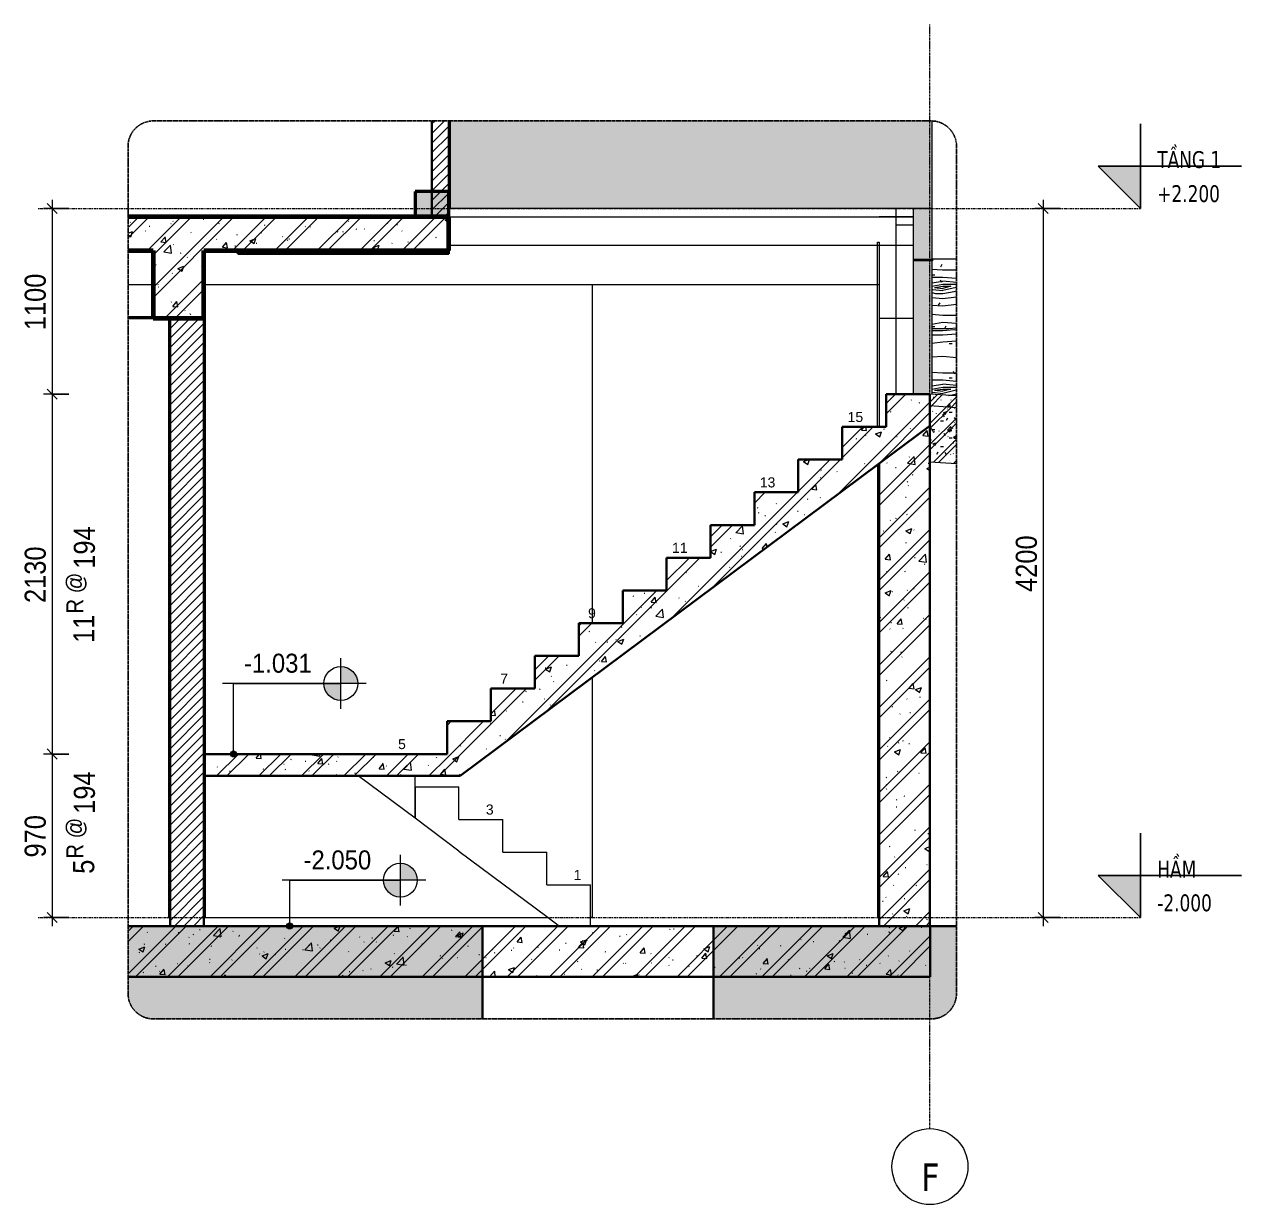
# Model space of a CAD drawing. Header units: millimetres. Extents: x 71580 to 117409, y -3700 to 46019.
# Drawn here: x 101639 to 108849, y -3700 to 3290 of the extents above; entities that cross this region are included whole.
import ezdxf

# ---------------------------------------------------------------- set-up
doc = ezdxf.new("R2010")
doc.units = ezdxf.units.MM
for name, pattern in [('Centre', [31.75, 6.35, -4.7625, 15.875, -4.7625]), ('Grid Line', [22.225, 12.7, -3.175, 3.175, -3.175]), ('Hidden', [7.14375, 4.7625, -2.38125])]:
    doc.linetypes.add(name, pattern=pattern)
for name, color, linetype, lineweight in [('0-3', 90, 'Continuous', 5), ('A-ANNO-DIMS', 211, 'Continuous', 9), ('A-ANNO-DIMS-50', 211, 'Continuous', 9), ('A-CLNG-1', 7, 'Continuous', 35), ('A-CLNG-PATT-1', 13, 'Continuous', 18), ('A-DETL-GENF', 92, 'Continuous', 18), ('A-DETL-GENF-2', 92, 'Hidden', 25), ('A-DETL-GENF-4', 254, 'Continuous', 18), ('A-DETL-MEDM', 33, 'Continuous', 35), ('A-DETL-WIDE', 214, 'Continuous', 70), ('A-FLOR-1', 250, 'Continuous', 18), ('A-FLOR-FNSH-1', 7, 'Continuous', 35), ('A-FLOR-FNSH-2', 250, 'Continuous', 18), ('A-FLOR-LEVL', 51, 'Continuous', 9), ('A-FLOR-LEVL-1', 51, 'Continuous', 25), ('A-FLOR-LEVL-2', 51, 'Centre', 9), ('A-FLOR-MCUT', 51, 'Continuous', 18), ('A-FLOR-PATT-1', 253, 'Continuous', 18), ('A-FLOR-PATT-2', 8, 'Continuous', 18), ('A-WALL', 113, 'Continuous', 18), ('A-WALL-2', 7, 'Continuous', 35), ('A-WALL-FNSH-1', 250, 'Continuous', 18), ('A-WALL-PATT-2', 111, 'Continuous', 18), ('A-WALL-PATT-3', 111, 'Continuous', 5), ('G-ANNO-DIMS', 111, 'Continuous', 9), ('S-BEAM-1', 43, 'Continuous', 5), ('S-BEAM-2', 250, 'Continuous', 18), ('S-BEAM-3', 90, 'Continuous', 50), ('S-COLS', 52, 'Continuous', 18), ('S-COLS-3', 250, 'Continuous', 18), ('S-FNDN-1', 43, 'Continuous', 5), ('S-FNDN-2', 7, 'Continuous', 35), ('S-GRID-1', 1, 'Grid Line', 9), ('S-GRID-IDEN', 1, 'Continuous', 9), ('S-STRS', 31, 'Continuous', 18), ('S-STRS-1', 253, 'Continuous', 18), ('S-STRS-2', 31, 'Continuous', 35), ('S-STRS-ANNO', 31, 'Continuous', 18), ('S-STRS-IDEN-1', 31, 'Continuous', 9)]:
    doc.layers.add(name, color=color, linetype=linetype, lineweight=lineweight)
doc.styles.add('Arial', font='arial.ttf', dxfattribs={"height": 59.53})
doc.styles.add('Arial_3', font='arial.ttf', dxfattribs={"width": 0.9, "height": 112.5})
doc.styles.add('Tahoma_B', font='tahomabd.ttf', dxfattribs={"height": 162.5})
doc.styles.add('Tahoma_B_1', font='tahomabd.ttf', dxfattribs={"width": 0.85, "height": 100})
doc.styles.add('UTM Avo', font='', dxfattribs={"width": 0.9, "height": 125})
doc.styles.add('UTM Avo_1', font='', dxfattribs={"width": 0.9, "height": 100})
doc.styles.add('UTM Avo_2', font='', dxfattribs={"width": 0.9, "height": 125})
doc.styles.get('UTM Avo').set_extended_font_data('UTM Avo')
doc.styles.get('UTM Avo_1').set_extended_font_data('UTM Avo')
doc.styles.get('UTM Avo_2').set_extended_font_data('UTM Avo')
doc.dimstyles.new('1_Dim_chi_tiet_2_5', dxfattribs={"dimscale": 304.8, "dimtxt": 124.912619, "dimasz": 0.19685, "dimexe": 0.164042, "dimexo": 0.0625, "dimgap": 0.016404, "dimtad": 1, "dimdec": 0, "dimrnd": 5, "dimzin": 0, "dimdsep": 46, "dimtxsty": 'UTM Avo', "dimblk1": 'OBLIQUE', "dimblk2": 'OBLIQUE', "dimsah": 1, "dimcen": 0.09, "dimdle": 0.164042, "dimazin": 0, "dimtfac": 1, "dimtdec": 4, "dimtix": 1, "dimtmove": 0, "dimatfit": 3, "dimfxl": 0.328084, "dimfxlon": 1, "dimtvp": 1, "dimtolj": 1, "dimtzin": 0, "dimarcsym": 2})
pattern_1 = [(50, (42110.72, 15725), (364.368, -31.8783), [38.1, -419.1]), (355, (42110.72, 15725), (-70.486, 382.113), [30.48, -335.28]), (100.451, (42141.1, 15722.34), (293.885, 350.2334), [32.38, -356.18]), (46.184, (42110.7, 15826.6), (542.158, -84.086), [57.15, -628.65]), (96.636, (42155.9, 15819.6), (474.805, 494.855), [48.57, -534.27]), (351.184, (42110.7, 15826.6), (474.81, 494.85), [45.72, -502.92]), (21, (42161.52, 15801.2), (303.2285, -204.5305), [38.1, -419.1]), (326, (42161.52, 15801.2), (123.604, 368.376), [30.48, -335.28]), (71.451, (42186.8, 15784.16), (426.834, 163.843), [32.38, -356.18]), (37.5, (42110.72, 15725), (6.1766, 169.11015), [3.353, -327.863, 3.353, -337.007, -336.55]), (37.5, (42110.72, 15725), (6.1766, 169.11015), [-671.576, 3.353, -333.197]), (7.5, (42110.72, 15725), (133.6389, 200.3615), [3.353, -190.703, 3.353, -320.243, -128.27]), (7.5, (42110.72, 15725), (133.6389, 200.3615), [-517.652, 3.353, -124.917]), (327.5, (41997.43, 15725), (271.1818, -11.4584), [3.353, -123.647, 3.353, -392.887, -525.78]), (327.5, (41997.43, 15725), (271.1818, -11.4584), [-523.24, 3.353, -522.427]), (317.5, (41946.64, 15725), (296.2585, 50.853), [3.353, -161.747, 3.353, -259.791, -373.38]), (317.5, (41946.64, 15725), (296.2585, 50.853), [-428.244, 3.353, -370.027]), (45, (42110.72, 15725), (-125.7236, 125.7236), []), (45, (42110.72, 15915.5), (-125.7236, 125.7236), [])]
pattern_2 = [(45, (104576.723, 15725), (-28.28427, 28.28427), [])]
pattern_3 = [(50, (104576.72, 15725), (364.368, -31.8783), [38.1, -419.1]), (355, (104576.72, 15725), (-70.486, 382.113), [30.48, -335.28]), (100.451, (104607.1, 15722.34), (293.885, 350.2334), [32.38, -356.18]), (46.184, (104576.72, 15826.6), (542.158, -84.086), [57.15, -628.65]), (96.636, (104621.9, 15819.6), (474.805, 494.855), [48.57, -534.27]), (351.184, (104576.7, 15826.6), (474.81, 494.85), [45.72, -502.92]), (21, (104627.52, 15801.2), (303.2285, -204.5305), [38.1, -419.1]), (326, (104627.52, 15801.2), (123.604, 368.376), [30.48, -335.28]), (71.451, (104652.8, 15784.16), (426.834, 163.843), [32.38, -356.18]), (37.5, (104576.72, 15725), (6.1766, 169.11015), [3.353, -327.863, 3.353, -337.007, -336.55]), (37.5, (104576.72, 15725), (6.1766, 169.11015), [-671.576, 3.353, -333.197]), (7.5, (104576.72, 15725), (133.6389, 200.3615), [3.353, -190.703, 3.353, -320.243, -128.27]), (7.5, (104576.72, 15725), (133.6389, 200.3615), [-517.652, 3.353, -124.917]), (327.5, (104463.44, 15725), (271.1818, -11.4584), [3.353, -123.647, 3.353, -392.887, -525.78]), (327.5, (104463.44, 15725), (271.1818, -11.4584), [-523.24, 3.353, -522.427]), (317.5, (104412.64, 15725), (296.2585, 50.853), [3.353, -161.747, 3.353, -259.791, -373.38]), (317.5, (104412.64, 15725), (296.2585, 50.853), [-428.244, 3.353, -370.027]), (45, (104576.72, 15725), (-125.7236, 125.7236), []), (45, (104576.72, 15915.5), (-125.7236, 125.7236), [])]
pattern_4 = [(50, (104576.72, 15725), (182.1847, -15.9391), [19.05, -209.55]), (355, (104576.72, 15725), (-35.2424, 191.0566), [15.24, -167.64]), (100.451, (104591.9, 15723.67), (146.9425, 175.1167), [16.19, -178.09]), (46.184, (104576.72, 15775.8), (271.079, -42.0433), [28.575, -314.325]), (96.636, (104599.3, 15772.3), (237.4025, 247.427), [24.285, -267.135]), (351.184, (104576.72, 15775.8), (237.4046, 247.425), [22.86, -251.46]), (21, (104602.12, 15763.1), (151.6149, -102.2655), [19.05, -209.55]), (326, (104602.12, 15763.1), (61.8024, 184.1877), [15.24, -167.64]), (71.451, (104614.76, 15754.58), (213.417, 81.9214), [16.19, -178.09]), (37.5, (104576.72, 15725), (3.08832, 84.55508), [1.676, -163.932, 1.676, -168.504, -168.275]), (37.5, (104576.72, 15725), (3.08832, 84.55508), [-335.788, 1.676, -166.599]), (7.5, (104576.72, 15725), (66.81944, 100.18075), [1.676, -95.352, 1.676, -160.122, -64.135]), (7.5, (104576.72, 15725), (66.81944, 100.18075), [-258.826, 1.676, -62.459]), (327.5, (104520.08, 15725), (135.5905, -5.7289), [1.676, -61.824, 1.676, -196.444, -262.89]), (327.5, (104520.08, 15725), (135.5905, -5.7289), [-261.62, 1.676, -261.214]), (317.5, (104494.68, 15725), (148.1289, 25.4268), [1.676, -80.874, 1.676, -129.896, -186.69]), (317.5, (104494.68, 15725), (148.1289, 25.4268), [-214.122, 1.676, -185.014]), (45, (104576.72, 15725), (-62.8618, 62.8618), []), (45, (104576.72, 15820.25), (-62.8618, 62.8618), [])]
pattern_5 = [(0, (104576.72, 15725), (406.4, 101.6), [16.764, -288.036, 16.764, -288.036, -1625.6]), (0, (104576.72, 15725), (406.4, 101.6), [-609.6, 16.764, -592.836, 16.764, -288.036, -711.2]), (0, (104576.72, 15725), (406.4, 101.6), [-1524, 16.764, -186.436, 16.764, -491.236]), (120, (104729.12, 15775.8), (-291.1882, 301.1527), [16.764, -288.036, 16.764, -288.036, -1625.6]), (120, (104729.12, 15775.8), (-291.1882, 301.1527), [-609.6, 16.764, -592.836, 16.764, -288.036, -711.2]), (120, (104729.12, 15775.8), (-291.1882, 301.1527), [-1524, 16.764, -186.436, 16.764, -491.236]), (240, (104779.92, 15979), (-115.2118, -402.7527), [16.764, -288.036, 16.764, -288.036, -1625.6]), (240, (104779.92, 15979), (-115.2118, -402.7527), [-609.6, 16.764, -592.836, 16.764, -288.036, -711.2]), (240, (104779.92, 15979), (-115.2118, -402.7527), [-1524, 16.764, -186.436, 16.764, -491.236])]

# ---------------------------------------------------------------- blocks, each defined once
blk = doc.blocks.new('NCV_TKTC_KET CAU_rvt-5-TKCS_THANG BỘ TB6 - MẶT CẮT')
at = {"layer": 'A-FLOR-PATT-1'}
h = blk.add_hatch(dxfattribs=at)
h.set_pattern_fill('FP_4', color=256, style=0, pattern_type=2)
h.set_pattern_definition(pattern_1)
h.paths.add_polyline_path([(40436.9, 1930), (41687.4, 1930), (41687.4, 1950), (40436.9, 1950)])
h = blk.add_hatch(dxfattribs=at)
h.set_pattern_fill('FP_4', color=256, style=0, pattern_type=2)
h.set_pattern_definition(pattern_1)
h.paths.add_polyline_path([(40436.9, 1930), (41687.4, 1930), (41687.4, 1950), (40436.9, 1950)])
h = blk.add_hatch(dxfattribs=at)
h.set_pattern_fill('FP_4', color=256, style=0, pattern_type=2)
h.set_pattern_definition(pattern_1)
h.paths.add_polyline_path([(42128.4, -2350), (44538.6, -2350), (44538.6, -2050), (39787.4, -2050), (39787.4, -2350), (40552.1, -2350)])
h = blk.add_hatch(dxfattribs=at)
h.set_pattern_fill('FP_4', color=256, style=0, pattern_type=2)
h.set_pattern_definition(pattern_1)
h.paths.add_polyline_path([(42128.4, -2350), (44538.6, -2350), (44538.6, -2050), (39787.4, -2050), (39787.4, -2350), (40552.1, -2350)])
at = {"layer": 'S-BEAM-1'}
for points in [[(41687.4, 2150), (41687.4, 2300), (41487.4, 2300), (41487.4, 2150)], [(40236.9, 1550), (40236.9, 1950), (40235.6, 1950), (40235.6, 1550)]]:
    blk.add_hatch(color=256, dxfattribs=at).paths.add_polyline_path(points)
at = {"layer": 'S-FNDN-1'}
for points in [[(39937.4, -2600), (41886.1, -2600), (41886.1, -2050), (39787.4, -2050), (39787.4, -2450), (39792.5, -2488.8), (39807.5, -2525), (39831.3, -2556.1), (39862.4, -2579.9), (39898.5, -2594.9)], [(43360.2, -2600), (44544.1, -2600), (44582.9, -2594.9), (44619.1, -2579.9), (44650.1, -2556.1), (44674, -2525), (44689, -2488.8), (44694.1, -2450), (44694.1, -2050), (43253.9, -2050), (43253.9, -2600)]]:
    blk.add_hatch(color=256, dxfattribs=at).paths.add_polyline_path(points)
at = {"layer": 'A-FLOR-1'}
for p, q in [((41687.4, 2150), (44437.4, 2150)), ((44437.4, 1980), (41687.4, 1980))]:
    blk.add_line(p, q, dxfattribs=at)
at = {"layer": 'A-FLOR-FNSH-1'}
for p, q in [((40436.9, 1950), (40436.9, 1930)), ((41687.4, 1930), (41687.4, 1950)), ((40436.9, 1930), (41687.4, 1930)), ((44236.9, -2050), (39787.4, -2050)), ((44538.6, -2050), (44536.9, -2050)), ((44538.6, -2350), (44538.6, -2050)), ((39787.4, -2350), (44538.6, -2350))]:
    blk.add_line(p, q, dxfattribs=at)
at = {"layer": 'S-BEAM-2'}
for p, q in [((41687.4, 2150), (44236.9, 2150)), ((44437.4, 2150), (44236.9, 2150)), ((39787.4, 1750), (39935.6, 1750)), ((40246.9, 1750), (40436.9, 1750)), ((40436.9, 1750), (41436.9, 1750)), ((41436.9, 1750), (44236.9, 1750)), ((44236.9, 1750), (44236.9, 1550)), ((44236.9, 1550), (44437.4, 1550))]:
    blk.add_line(p, q, dxfattribs=at)
at = {"layer": 'S-BEAM-3'}
for p, q in [((41687.4, 2300), (41487.4, 2300)), ((41487.4, 2300), (41487.4, 2150)), ((41687.4, 2150), (41687.4, 2300)), ((40236.9, 1550), (40236.9, 1950)), ((40235.6, 1550), (40236.9, 1550))]:
    blk.add_line(p, q, dxfattribs=at)
at = {"layer": 'S-COLS-3'}
for p in [(44336.9, 1100), (44437.4, 2150)]:
    blk.add_line(p, (44336.9, 2150), dxfattribs=at)
at = {"layer": 'S-FNDN-2'}
for p, q in [((41886.1, -2050), (39787.4, -2050)), ((41886.1, -2600), (41886.1, -2050)), ((44236.9, -2050), (43253.9, -2050)), ((43253.9, -2050), (43253.9, -2600)), ((44694.1, -2050), (44536.9, -2050))]:
    blk.add_line(p, q, dxfattribs=at)
blk = doc.blocks.new('BORDER VIEW - BORDER VIEW-1928559-TKCS_THANG BỘ TB6 - MẶT CẮT')
at = {"layer": 'A-DETL-GENF-2'}
for p, q in [((39937.4, 2718), (44544.1, 2718)), ((39787.4, -2450), (39787.4, 2568)), ((44694.1, 2568), (44694.1, -2450)), ((44544.1, -2600), (39937.4, -2600))]:
    blk.add_line(p, q, dxfattribs=at)
for centre, start, end in [((39937.4, 2568), 90, 180), ((44544.1, 2568), 360, 90), ((39937.4, -2450), 180, 270), ((44544.1, -2450), 270, 0)]:
    blk.add_arc(centre, 150, start, end, dxfattribs=at)
blk = doc.blocks.new('Level - CAO ĐỘ LEVEL-350587-TKCS_THANG BỘ TB6 - MẶT CẮT')
at = {"layer": 'A-FLOR-LEVL'}
blk.add_hatch(color=256, dxfattribs=at).paths.add_polyline_path([(45782.9, 2450), (45782.9, 2200), (45532.9, 2450)])
at = {"layer": 'A-FLOR-LEVL-1'}
for p, q in [((45782.9, 2200), (45782.9, 2700)), ((45532.9, 2450), (45782.9, 2200)), ((45532.9, 2450), (46382.9, 2450))]:
    blk.add_line(p, q, dxfattribs=at)
blk = doc.blocks.new('Grid - M_Grid Head - Circle-353313-TKCS_THANG BỘ TB6 - MẶT CẮT')
at = {"layer": 'S-GRID-IDEN'}
blk.add_circle((44536.9, -3475), 225, dxfattribs=at)
blk = doc.blocks.new('DIMBLOCK38-TKCS_THANG BỘ TB6 - MẶT CẮT')
at = {"layer": 'A-ANNO-DIMS-50'}
for p, q in [((101803.3, 2250), (101803.3, 1100)), ((101903.3, 2200), (101753.3, 2200)), ((101803.3, 2200), (101903.3, 2200)), ((101903.3, 1100), (101753.3, 1100)), ((101803.3, 1100), (101903.3, 1100))]:
    blk.add_line(p, q, dxfattribs=at)
at = {"layer": 'A-ANNO-DIMS-50', "lineweight": 25}
for p, q in [((101803.3, 2200), (101773.3, 2230)), ((101803.3, 2200), (101833.3, 2170)), ((101803.3, 1100), (101773.3, 1130)), ((101803.3, 1100), (101833.3, 1070))]:
    blk.add_line(p, q, dxfattribs=at)
at = {"layer": 'A-ANNO-DIMS-50', "color": 0, "insert": (101640.9, 1478.8), "char_height": 125, "width": 410.824, "attachment_point": 1, "rotation": 90, "line_spacing_factor": 1.110334, "style": 'UTM Avo'}
blk.add_mtext('1100', dxfattribs=at)
blk = doc.blocks.new('_Oblique')
at = {"color": 0, "linetype": 'ByBlock', "lineweight": -2}
blk.add_line((-0.5, -0.5), (0.5, 0.5), dxfattribs=at)
blk = doc.blocks.new('DIMBLOCK39-TKCS_THANG BỘ TB6 - MẶT CẮT')
at = {"layer": 'A-ANNO-DIMS-50'}
for p, q in [((101903.3, 1100), (101753.3, 1100)), ((101803.3, 1100), (101803.3, -1031.3)), ((101803.3, 1100), (101903.3, 1100)), ((101903.3, -1031.3), (101753.3, -1031.3)), ((101803.3, -1031.3), (101903.3, -1031.3))]:
    blk.add_line(p, q, dxfattribs=at)
at = {"layer": 'A-ANNO-DIMS-50', "lineweight": 25}
for p, q in [((101803.3, 1100), (101773.3, 1130)), ((101803.3, 1100), (101833.3, 1070)), ((101803.3, -1031.3), (101773.3, -1001.3)), ((101803.3, -1031.3), (101833.3, -1061.3))]:
    blk.add_line(p, q, dxfattribs=at)
at = {"layer": 'A-ANNO-DIMS-50', "color": 0, "insert": (101640.9, -136.8), "char_height": 125, "width": 410.824, "attachment_point": 1, "rotation": 90, "line_spacing_factor": 1.110334, "style": 'UTM Avo'}
blk.add_mtext('2130', dxfattribs=at)
blk = doc.blocks.new('DIMBLOCK40-TKCS_THANG BỘ TB6 - MẶT CẮT')
at = {"layer": 'A-ANNO-DIMS-50', "lineweight": 25}
for p, q in [((101803.3, -1031.3), (101773.3, -1001.3)), ((101803.3, -1031.3), (101833.3, -1061.3)), ((101803.3, -2000), (101773.3, -1970)), ((101803.3, -2000), (101833.3, -2030))]:
    blk.add_line(p, q, dxfattribs=at)
at = {"layer": 'A-ANNO-DIMS-50'}
for p, q in [((101903.3, -1031.3), (101753.3, -1031.3)), ((101803.3, -1031.3), (101803.3, -2050)), ((101803.3, -1031.3), (101903.3, -1031.3)), ((101903.3, -2000), (101753.3, -2000)), ((101803.3, -2000), (101903.3, -2000))]:
    blk.add_line(p, q, dxfattribs=at)
at = {"layer": 'A-ANNO-DIMS-50', "color": 0, "insert": (101640.9, -1644), "char_height": 125, "width": 308.118, "attachment_point": 1, "rotation": 90, "line_spacing_factor": 1.110334, "style": 'UTM Avo'}
blk.add_mtext('970', dxfattribs=at)
blk = doc.blocks.new('DIMBLOCK41-TKCS_THANG BỘ TB6 - MẶT CẮT')
at = {"layer": 'A-ANNO-DIMS-50'}
for p, q in [((107673.5, 2250), (107673.5, -2050)), ((107773.5, 2200), (107623.5, 2200)), ((107673.5, 2200), (107773.5, 2200)), ((107773.5, -2000), (107623.5, -2000)), ((107673.5, -2000), (107773.5, -2000))]:
    blk.add_line(p, q, dxfattribs=at)
at = {"layer": 'A-ANNO-DIMS-50', "lineweight": 25}
for p, q in [((107673.5, 2200), (107643.5, 2230)), ((107673.5, 2200), (107703.5, 2170)), ((107673.5, -2000), (107643.5, -1970)), ((107673.5, -2000), (107703.5, -2030))]:
    blk.add_line(p, q, dxfattribs=at)
at = {"layer": 'A-ANNO-DIMS-50', "color": 0, "insert": (107511.1, -71.2), "char_height": 125, "width": 410.824, "attachment_point": 1, "rotation": 90, "line_spacing_factor": 1.110334, "style": 'UTM Avo'}
blk.add_mtext('4200', dxfattribs=at)
blk = doc.blocks.new('Spot Elevations - M_Spot Elevation - Target Filled-350595-TKCS_THANG BỘ TB6 - MẶT CẮT')
at = {"layer": 'G-ANNO-DIMS'}
h = blk.add_hatch(color=256, dxfattribs=at)
edge = h.paths.add_edge_path()
edge.add_line((41400.1, -1778.5), (41500.1, -1778.5))
edge.add_arc((41400.1, -1778.5), 100, 0, 90)
edge.add_line((41400.1, -1678.5), (41400.1, -1778.5))
h = blk.add_hatch(color=256, dxfattribs=at)
edge = h.paths.add_edge_path()
edge.add_line((41400.1, -1778.5), (41300.1, -1778.5))
edge.add_arc((41400.1, -1778.5), 100, 180, 270)
edge.add_line((41400.1, -1878.5), (41400.1, -1778.5))
for p, q in [((41400.1, -1928.5), (41400.1, -1628.5)), ((41550.1, -1778.5), (40700.1, -1778.5))]:
    blk.add_line(p, q, dxfattribs=at)
blk.add_circle((41400.1, -1778.5), 100, dxfattribs=at)
blk = doc.blocks.new('M_Stair Run Tag - Standard-143073-TKCS_THANG BỘ TB6 - MẶT CẮT')
at = {"layer": 'S-STRS-IDEN-1', "insert": (39422, -1529.8), "char_height": 100, "width": 470.25, "attachment_point": 2, "rotation": 90, "line_spacing_factor": 1.107334, "style": 'UTM Avo_1'}
blk.add_mtext('\\pt571.5,1143,1714.5,2286,2857.5,3429,4000.5,4572,5143.5,5715,6286.5,6858,7429.5,8001,8572.5,9144,9715.5,10287,10858.5,11430,12001.5,12573,13144.5,13716,14287.5,14859,15430.5,16002,16573.5,17145,17716.5,18288;R @', dxfattribs=at)

msp = doc.modelspace()

# ---------------------------------------------------------------- hatches: boundary and pattern name
at = {"layer": 'A-CLNG-PATT-1'}
h = msp.add_hatch(dxfattribs=at)
h.set_pattern_fill('FP_7', color=256, style=0, pattern_type=2)
h.set_pattern_definition(pattern_5)
h.paths.add_polyline_path([(102401.6, 1550), (102401.6, 1555), (102253.4, 1555), (102253.4, 1550)])
at = {"layer": 'A-DETL-GENF-4'}
h = msp.add_hatch(dxfattribs=at)
h.set_pattern_fill('FP_4', color=256, style=0, pattern_type=2)
h.set_pattern_definition(pattern_3)
h.paths.add_polyline_path([(102701.6, 1550), (102701.6, 1950), (104153.4, 1950), (104153.4, 2150), (102253.4, 2150), (102253.4, 1950), (102401.6, 1950), (102401.6, 1550)])
h = msp.add_hatch(dxfattribs=at)
h.set_pattern_fill('FP_4', color=256, style=0, pattern_type=2)
h.set_pattern_definition(pattern_3)
h.paths.add_polyline_path([(106702.9, -2050), (107002.9, -2050), (107002.9, 912.9), (106702.9, 689.4), (106702.9, -1871.3)])
at = {"layer": 'A-FLOR-PATT-2'}
h = msp.add_hatch(dxfattribs=at)
h.set_pattern_fill('FP_6', color=256, style=0, pattern_type=2)
h.set_pattern_definition(pattern_4)
h.paths.add_polyline_path([(107160.1, 1019.7), (107160.1, 1089.7), (107002.9, 1100), (107002.9, 1030)])
h = msp.add_hatch(dxfattribs=at)
h.set_pattern_fill('FP_5', color=256, style=0, pattern_type=2)
h.set_pattern_definition([(0, (104576.723, 15725), (203.2, 50.8), [16.764, -135.636, 16.764, -135.636, -812.8]), (0, (104576.723, 15725), (203.2, 50.8), [-304.8, 16.764, -288.036, 16.764, -135.636, -355.6]), (0, (104576.723, 15725), (203.2, 50.8), [-762, 16.764, -84.836, 16.764, -237.236]), (120, (104652.923, 15750.4), (-145.59409, 150.57636), [16.764, -135.636, 16.764, -135.636, -812.8]), (120, (104652.923, 15750.4), (-145.59409, 150.57636), [-304.8, 16.764, -288.036, 16.764, -135.636, -355.6]), (120, (104652.923, 15750.4), (-145.59409, 150.57636), [-762, 16.764, -84.836, 16.764, -237.236]), (240, (104678.323, 15852), (-57.60591, -201.37636), [16.764, -135.636, 16.764, -135.636, -812.8]), (240, (104678.323, 15852), (-57.60591, -201.37636), [-304.8, 16.764, -288.036, 16.764, -135.636, -355.6]), (240, (104678.323, 15852), (-57.60591, -201.37636), [-762, 16.764, -84.836, 16.764, -237.236])])
h.paths.add_polyline_path([(107160.1, 689.7), (107160.1, 1019.7), (107002.9, 1030), (107002.9, 700)])
h = msp.add_hatch(dxfattribs=at)
h.set_pattern_fill('FP_6', color=256, style=0, pattern_type=2)
h.set_pattern_definition(pattern_4)
h.paths.add_polyline_path([(107160.1, 689.7), (107160.1, 1019.7), (107002.9, 1030), (107002.9, 700)])
at = {"layer": 'A-WALL-PATT-2'}
h = msp.add_hatch(dxfattribs=at)
h.set_pattern_fill('FP_3', color=256, style=0, pattern_type=2)
h.set_pattern_definition(pattern_2)
h.paths.add_polyline_path([(104153.4, 2150), (104153.4, 2718), (104053.4, 2718), (104053.4, 2150)])
h = msp.add_hatch(dxfattribs=at)
h.set_pattern_fill('FP_3', color=256, style=0, pattern_type=2)
h.set_pattern_definition(pattern_2)
h.paths.add_polyline_path([(102702.9, -2050), (102702.9, 1950), (102701.6, 1950), (102701.6, 1550), (102502.9, 1550), (102502.9, -2050)])
h = msp.add_hatch(dxfattribs=at)
h.set_pattern_fill('FP_7', color=256, style=0, pattern_type=2)
h.set_pattern_definition(pattern_5)
h.paths.add_polyline_path([(107160.1, 1089.7), (107160.1, 1900), (107017.4, 1900), (107017.4, 1890), (107013.4, 1890), (107013.4, 1099.3), (107014.2, 1099.3)])
h = msp.add_hatch(dxfattribs=at)
h.set_pattern_fill('FP_8', color=256, style=0, pattern_type=2)
h.set_pattern_definition([(349.695, (109092.343, 869.39), (3657.5982, -609.61), [68.155, -6747.38]), (0, (109159.4, 857.2), (609.6, 609.6), [67.06, -542.54]), (18.435, (109226.45, 857.2), (1219.199, 609.602), [57.83, -1869.89]), (172.875, (109281.32, 875.49), (4267.1994, -609.599), [49.15, -4865.604]), (174.806, (109232.55, 881.584), (6096.004, -609.5547), [67.333, -6665.92]), (194.036, (109165.5, 887.68), (-1828.802, -609.592), [75.4, -2438.04]), (9.462, (109141.11, 869.39), (3048.005, 609.5835), [37.08, -3670.97]), (353.66, (109177.69, 875.49), (-4876.8008, 609.5835), [55.2, -5464.96]), (185.711, (109232.55, 869.39), (-5486.3951, -609.6394), [61.264, -6065.14]), (168.69, (109171.59, 863.3), (2438.4, -609.6026), [31.084, -3077.28]), (354.806, (109037.48, 863.296), (-6096.004, 609.5547), [67.333, -6665.92]), (348.69, (109104.53, 857.2), (-2438.4, 609.6026), [62.17, -3046.194]), (0, (109165.5, 845), (609.6, 609.6), [73.15, -536.45]), (20.556, (109238.65, 845.01), (3048, 1219.197), [52.084, -5156.34]), (3.814, (109287.415, 863.296), (8534.40115, 609.5889), [91.643, -9072.654]), (354.806, (109378.855, 869.39), (-6096.004, 609.5547), [67.333, -6665.92]), (0, (109445.9, 863.3), (609.6, 609.6), [67.06, -542.54]), (5.194, (108903.367, 863.296), (6096.004, 609.5547), [67.333, -6665.92]), (354.806, (108970.423, 869.39), (-6096.004, 609.5547), [67.333, -6665.92]), (0, (108903.37, 875.5), (609.6, 609.6), [36.58, -573.02]), (5.194, (108939.943, 875.49), (6096.004, 609.5547), [67.333, -6665.92]), (0, (109007, 881.6), (609.6, 609.6), [60.96, -548.64]), (10.305, (109067.96, 881.584), (-3657.5982, -609.61), [68.155, -6747.38]), (5.194, (109135.015, 893.776), (6096.004, 609.5547), [67.333, -6665.92]), (354.806, (109202.07, 899.87), (-6096.004, 609.5547), [67.333, -6665.92]), (354.806, (109269.127, 893.776), (-6096.004, 609.5547), [67.333, -6665.92]), (351.87, (109336.18, 887.68), (-3657.6004, 609.593), [86.21, -4224.31]), (0, (109421.5, 875.5), (609.6, 609.6), [91.44, -518.16]), (347.471, (109397.14, 509.73), (3047.9989, -609.6108), [56.2, -5564.033]), (354.289, (109452.007, 497.536), (-5486.3951, 609.6394), [61.264, -6065.14]), (8.13, (109397.14, 509.73), (3657.6004, 609.593), [43.105, -4267.42]), (9.462, (109439.81, 515.82), (3048.005, 609.5835), [74.16, -3633.89]), (0, (108903.37, 528), (609.6, 609.6), [73.15, -536.45]), (350.538, (108976.52, 528.02), (-3048.005, 609.5835), [37.08, -3670.97]), (201.801, (109013.1, 521.92), (1828.8045, 609.587), [32.83, -3249.97]), (192.995, (108982.615, 509.73), (5486.3931, 1219.2375), [81.33, -8051.747]), (352.875, (109464.2, 509.73), (-4267.1994, 609.5991), [49.15, -4865.604]), (7.125, (109464.2, 509.73), (4267.1994, 609.5991), [49.15, -4865.604]), (0, (108903.37, 515.8), (609.6, 609.6), [48.77, -560.83]), (194.036, (108952.13, 515.82), (-1828.802, -609.592), [50.27, -2463.18]), (356.633, (109037.48, 534.112), (-9753.5944, 609.6919), [103.81, -10277.302]), (357.709, (109141.11, 528.016), (-14630.39665, 609.6991), [152.522, -15099.665]), (3.18, (109293.51, 521.92), (10363.1983, 609.6312), [109.897, -10879.823]), (9.462, (109403.24, 528.02), (3048.005, 609.5835), [111.24, -3596.81]), (10.305, (108903.367, 473.15), (-3657.5982, -609.61), [68.155, -6747.38]), (15.945, (108970.42, 485.34), (-2438.4042, -609.5832), [88.76, -4349.196]), (0, (109055.77, 509.7), (609.6, 609.6), [79.25, -530.35]), (351.87, (109135.015, 509.73), (-3657.6004, 609.593), [86.21, -4224.31]), (3.576, (109220.36, 497.536), (9144.00297, 609.5468), [97.726, -9674.906]), (351.254, (109317.895, 503.63), (4267.201, -609.5878), [80.18, -7937.856]), (345.964, (109397.14, 491.44), (-1828.802, 609.5924), [75.4, -2438.04]), (0, (109470.3, 473.15), (609.6, 609.6), [42.67, -566.93]), (174.806, (109037.48, 534.11), (6096.004, -609.5547), [134.665, -6598.587]), (355.236, (108903.367, 570.69), (-6705.5965, 609.6414), [146.81, -7193.745]), (0, (109049.7, 558.5), (609.6, 609.6), [140.21, -469.39]), (4.086, (109189.88, 558.496), (7924.795, 609.65274), [171.123, -8385.02]), (0, (109360.57, 570.7), (609.6, 609.6), [152.4, -457.2]), (7.125, (108903.37, 442.67), (4267.1994, 609.599), [147.443, -4767.31]), (6.34, (109049.67, 460.96), (4876.8008, 609.5835), [110.403, -5409.76]), (357.51, (109159.4, 473.152), (-13411.19697, 609.7044), [140.34, -13893.706]), (353.48, (109299.607, 467.056), (-15849.59217, 1828.85517), [214.749, -21260.135]), (3.013, (108903.367, 838.912), (10972.79715, 609.6408), [115.984, -11482.446]), (351.87, (109019.19, 845.01), (-3657.6004, 609.593), [129.316, -4181.21]), (357.614, (109147.207, 826.72), (-14020.79943, 609.61372), [146.43, -14496.664]), (10.62, (109293.51, 820.624), (-6705.59246, -1219.2397), [99.236, -9824.334]), (0, (109391.05, 838.9), (609.6, 609.6), [121.92, -487.68]), (356.82, (108903.367, 912.064), (-10363.1983, 609.6312), [109.897, -10879.823]), (6.009, (109013.095, 905.968), (-6095.999, -609.59918), [116.464, -11529.93]), (6.71, (109128.92, 918.16), (-5486.39734, -609.61573), [104.346, -10330.325]), (354.289, (109232.55, 930.35), (-5486.3951, 609.6394), [122.53, -6003.877]), (347.905, (109354.47, 918.16), (-5486.3949, 1219.22295), [87.28, -8640.862]), (9.462, (109439.81, 899.87), (3048.005, 609.5835), [74.16, -3633.89]), (3.814, (108903.367, 796.24), (8534.40115, 609.5889), [91.643, -9072.654]), (347.196, (108994.807, 802.336), (-7924.80896, 1828.76326), [137.532, -13615.67]), (0, (109128.9, 771.86), (609.6, 609.6), [152.4, -457.2]), (5.44, (109281.32, 771.856), (-6705.6025, -609.56085), [128.595, -12730.932]), (6.71, (109409.335, 784.048), (-5486.39734, -609.61573), [104.346, -10330.325]), (0, (108903.37, 954.74), (609.6, 609.6), [103.63, -505.97]), (8.13, (109007, 954.74), (3657.6004, 609.593), [172.42, -4138.1]), (357.614, (109177.687, 979.12), (-14020.79943, 609.61372), [146.43, -14496.664]), (354.472, (109323.99, 973.024), (12801.59101, -1219.3029), [189.859, -18796.025]), (6.843, (108903.367, 400), (-10363.19504, -1219.24128), [153.494, -15195.842]), (0, (109055.77, 418.3), (609.6, 609.6), [170.69, -438.91]), (356.348, (109226.455, 418.288), (-18897.604963, 1219.126665), [287.095, -28422.422]), (0, (108903.37, 613.36), (609.6, 609.6), [146.3, -463.3]), (4.764, (109049.67, 613.36), (6705.5965, 609.6414), [146.81, -7193.745]), (358.152, (109195.975, 625.552), (-18287.99624, 609.72412), [189.074, -18718.355]), (357.274, (109384.95, 619.456), (-12192.00424, 609.53415), [128.16, -12687.945]), (354.806, (108903.367, 710.896), (-6096.004, 609.5547), [134.665, -6598.587]), (0, (109037.5, 698.7), (609.6, 609.6), [195.07, -414.53]), (1.909, (109232.55, 698.704), (17678.40105, 609.55323), [182.982, -18115.176]), (3.576, (109415.43, 704.8), (9144.00297, 609.5468), [97.726, -9674.906])])
h.paths.add_polyline_path([(107160.1, 1089.7), (107160.1, 1900), (107017.4, 1900), (107017.4, 1890), (107013.4, 1890), (107013.4, 1099.3), (107014.2, 1099.3)])
at = {"layer": 'A-WALL-PATT-3'}
for points in [[(106170.6, 2200), (107003.4, 2200), (107003.4, 2718), (104163.4, 2718), (104163.4, 2200), (104594.4, 2200)], [(107013.4, 2200), (107013.4, 2717.5), (107008.6, 2718), (107003.4, 2718), (107003.4, 2200)], [(107003.4, 1890), (107003.4, 1900), (106903.4, 1900), (106903.4, 1890)], [(107003.4, 1890), (107009.4, 1890), (107009.4, 1900), (107003.4, 1900)]]:
    msp.add_hatch(color=256, dxfattribs=at).paths.add_polyline_path(points)
h = msp.add_hatch(color=256, dxfattribs=at)
h.paths.add_polyline_path([(107003.4, 1100), (107003.4, 1890), (106903.4, 1890), (106903.4, 1100), (107002.9, 1100)])
h.paths.add_polyline_path([(107003.4, 1900), (107003.4, 2200), (106903.4, 2200), (106903.4, 1900)])
h = msp.add_hatch(color=256, dxfattribs=at)
h.paths.add_polyline_path([(107013.4, 1099.3), (107013.4, 1890), (107003.4, 1890), (107003.4, 1100), (107010.6, 1099.5)])
h.paths.add_polyline_path([(107013.4, 1900), (107013.4, 2200), (107003.4, 2200), (107003.4, 1900)])
at = {"layer": 'G-ANNO-DIMS'}
h = msp.add_hatch(color=256, dxfattribs=at)
edge = h.paths.add_edge_path()
edge.add_arc((102877.9, -1031.3), 17.5, 0, 360)
h = msp.add_hatch(color=256, dxfattribs=at)
edge = h.paths.add_edge_path()
edge.add_arc((103210.6, -2050), 17.5, 0, 360)
at = {"layer": 'S-STRS-1'}
h = msp.add_hatch(dxfattribs=at)
h.set_pattern_fill('FP_4', color=256, style=0, pattern_type=2)
h.set_pattern_definition(pattern_3)
h.paths.add_polyline_path([(104142.9, -1161.3), (104219.5, -1161.3), (107002.9, 912.9), (107002.9, 1100), (106742.9, 1100), (106742.9, 906.2), (106482.9, 906.2), (106482.9, 712.5), (106222.9, 712.5), (106222.9, 518.7), (105962.9, 518.7), (105962.9, 325), (105702.9, 325), (105702.9, 131.2), (105442.9, 131.2), (105442.9, -62.5), (105182.9, -62.5), (105182.9, -256.3), (104922.9, -256.3), (104922.9, -450), (104662.9, -450), (104662.9, -643.8), (104402.9, -643.8), (104402.9, -837.5), (104142.9, -837.5)])
h = msp.add_hatch(dxfattribs=at)
h.set_pattern_fill('FP_4', color=256, style=0, pattern_type=2)
h.set_pattern_definition(pattern_3)
h.paths.add_polyline_path([(104142.9, -1161.3), (104219.5, -1161.3), (107002.9, 912.9), (107002.9, 1100), (106742.9, 1100), (106742.9, 906.2), (106482.9, 906.2), (106482.9, 712.5), (106222.9, 712.5), (106222.9, 518.7), (105962.9, 518.7), (105962.9, 325), (105702.9, 325), (105702.9, 131.2), (105442.9, 131.2), (105442.9, -62.5), (105182.9, -62.5), (105182.9, -256.3), (104922.9, -256.3), (104922.9, -450), (104662.9, -450), (104662.9, -643.8), (104402.9, -643.8), (104402.9, -837.5), (104142.9, -837.5)])
h = msp.add_hatch(dxfattribs=at)
h.set_pattern_fill('FP_4', color=256, style=0, pattern_type=2)
h.set_pattern_definition(pattern_3)
h.paths.add_polyline_path([(102702.9, -1161.3), (104142.9, -1161.3), (104142.9, -1031.3), (102702.9, -1031.3)])
h = msp.add_hatch(dxfattribs=at)
h.set_pattern_fill('FP_4', color=256, style=0, pattern_type=2)
h.set_pattern_definition(pattern_3)
h.paths.add_polyline_path([(102702.9, -1161.3), (104142.9, -1161.3), (104142.9, -1031.3), (102702.9, -1031.3)])

# ---------------------------------------------------------------- linework, layer by layer
at = {"layer": 'A-CLNG-1'}
for p, q in [((102401.6, 1555), (102253.4, 1555)), ((102253.4, 1550), (102401.6, 1550))]:
    msp.add_line(p, q, dxfattribs=at)
at = {"layer": 'A-DETL-MEDM'}
for p, q in [((107002.9, 912.9), (106702.9, 689.4)), ((107002.9, -2050), (107002.9, 912.9)), ((106702.9, 689.4), (106702.9, -2050)), ((106702.9, -2050), (107002.9, -2050))]:
    msp.add_line(p, q, dxfattribs=at)
at = {"layer": 'A-DETL-WIDE'}
for p, q in [((104153.4, 2150), (102253.4, 2150)), ((104153.4, 1950), (104153.4, 2150)), ((102253.4, 1950), (102401.6, 1950)), ((102401.6, 1950), (102401.6, 1550)), ((102701.6, 1550), (102701.6, 1950)), ((102701.6, 1950), (104153.4, 1950)), ((102401.6, 1550), (102701.6, 1550))]:
    msp.add_line(p, q, dxfattribs=at)
at = {"layer": 'A-FLOR-FNSH-2'}
for p, q in [((107002.9, 1100), (107002.9, 912.9)), ((107160.1, 1089.7), (107002.9, 1100)), ((107002.9, 700), (107160.1, 689.7))]:
    msp.add_line(p, q, dxfattribs=at)
at = {"layer": 'A-FLOR-LEVL-2'}
for p, q in [((101721.6, 2200), (108248.9, 2200)), ((101721.6, -2000), (108248.9, -2000))]:
    msp.add_line(p, q, dxfattribs=at)
at = {"layer": 'A-FLOR-MCUT'}
msp.add_line((107160.1, 1019.7), (107002.9, 1030), dxfattribs=at)
at = {"layer": 'A-WALL'}
for p, q in [((107013.4, 2717.5), (107013.4, 1900)), ((107013.4, 2200), (104163.4, 2200)), ((106903.4, 2200), (106903.4, 1100)), ((106692.9, 2000), (106702.9, 2000)), ((106692.9, 906.2), (106692.9, 2000)), ((106702.9, 2000), (106702.9, 906.2)), ((106903.4, 1900), (107013.4, 1900)), ((107017.4, 1890), (106903.4, 1890)), ((107009.4, 1900), (107009.4, 1890)), ((107013.4, 1890), (107013.4, 1099.3)), ((107160.1, 1900), (107017.4, 1900)), ((107017.4, 1900), (107017.4, 1890)), ((105002.9, 1750), (105002.9, -256.3)), ((106692.9, 670), (106692.9, 681.9)), ((105002.9, -577.5), (105002.9, -2000)), ((102712.9, -2000), (104741.9, -2000)), ((105002.9, -2000), (104992.9, -2000))]:
    msp.add_line(p, q, dxfattribs=at)
at = {"layer": 'A-WALL-2'}
for p, q in [((104053.4, 2718), (104053.4, 2150)), ((104153.4, 2718), (104153.4, 2150)), ((102702.9, -2050), (102702.9, 1950)), ((102502.9, -2050), (102502.9, 1550)), ((102502.9, -2050), (102702.9, -2050))]:
    msp.add_line(p, q, dxfattribs=at)
at = {"layer": 'A-WALL-FNSH-1'}
for p, q in [((104163.4, 2200), (104163.4, 2718)), ((104153.4, 2200), (104163.4, 2200)), ((102712.9, -2000), (102712.9, 1950)), ((102492.9, 1550), (102492.9, -2000)), ((106692.9, 670), (106692.9, -2000)), ((106702.9, 670), (106692.9, 670)), ((102492.9, -2000), (102502.9, -2000)), ((102702.9, -2000), (102712.9, -2000)), ((106692.9, -2000), (106702.9, -2000))]:
    msp.add_line(p, q, dxfattribs=at)
at = {"layer": 'G-ANNO-DIMS'}
for p, q in [((102877.9, -613.6), (103513.5, -613.6)), ((102877.9, -1031.3), (102877.9, -613.6)), ((103210.6, -1778.5), (103866.1, -1778.5)), ((103210.6, -2050), (103210.6, -1778.5))]:
    msp.add_line(p, q, dxfattribs=at)
for centre in [(102877.9, -1031.3), (103210.6, -2050)]:
    msp.add_circle(centre, 17.5, dxfattribs=at)
at = {"layer": 'S-COLS'}
for p, q in [((106802.9, 2100), (106802.9, 2200)), ((106903.4, 2100), (106802.9, 2100))]:
    msp.add_line(p, q, dxfattribs=at)
at = {"layer": 'S-GRID-1'}
for p, q in [((107002.9, 2040), (107002.9, 3290)), ((107002.9, -2000), (107002.9, 2040)), ((107002.9, -3250), (107002.9, -2000))]:
    msp.add_line(p, q, dxfattribs=at)
at = {"layer": 'S-STRS'}
for p, q in [((103952.9, -1412.1), (103616.4, -1161.3)), ((103952.9, -1225), (103952.9, -1161.3)), ((103952.9, -1412.1), (103952.9, -1225)), ((103952.9, -1225), (104212.9, -1225)), ((103952.9, -1225), (103952.9, -1412.1)), ((104212.9, -1418.8), (104212.9, -1225)), ((104212.9, -1605.8), (103952.9, -1412.1)), ((104212.9, -1418.8), (104472.9, -1418.8)), ((104472.9, -1612.5), (104472.9, -1418.8)), ((104212.9, -1605.8), (104472.9, -1799.6)), ((104472.9, -1612.5), (104732.9, -1612.5)), ((104732.9, -1806.3), (104732.9, -1612.5)), ((104472.9, -1799.6), (104732.9, -1993.3)), ((104732.9, -1806.3), (104992.9, -1806.3)), ((104992.9, -2050), (104992.9, -1806.3)), ((104732.9, -1993.3), (104809, -2050))]:
    msp.add_line(p, q, dxfattribs=at)
at = {"layer": 'S-STRS-2'}
for p, q in [((107002.9, 1100), (106742.9, 1100)), ((106742.9, 1100), (106742.9, 906.2)), ((107002.9, 912.9), (107002.9, 1100)), ((106742.9, 906.2), (106482.9, 906.2)), ((106482.9, 906.2), (106482.9, 712.5)), ((104219.5, -1161.3), (106702.9, 689.4)), ((106482.9, 712.5), (106222.9, 712.5)), ((106222.9, 712.5), (106222.9, 518.7)), ((106222.9, 518.7), (105962.9, 518.7)), ((105962.9, 518.7), (105962.9, 325)), ((105962.9, 325), (105702.9, 325)), ((105702.9, 325), (105702.9, 131.2)), ((105702.9, 131.2), (105442.9, 131.2)), ((105442.9, 131.2), (105442.9, -62.5)), ((105442.9, -62.5), (105182.9, -62.5)), ((105182.9, -62.5), (105182.9, -256.3)), ((105182.9, -256.3), (104922.9, -256.3)), ((104922.9, -256.3), (104922.9, -450)), ((104922.9, -450), (104662.9, -450)), ((104662.9, -450), (104662.9, -643.8)), ((104662.9, -643.8), (104402.9, -643.8)), ((104402.9, -643.8), (104402.9, -837.5)), ((104402.9, -837.5), (104142.9, -837.5)), ((104142.9, -837.5), (104142.9, -1031.3)), ((104142.9, -1031.3), (102702.9, -1031.3)), ((102702.9, -1031.3), (102702.9, -1161.3)), ((102702.9, -1161.3), (104142.9, -1161.3)), ((104142.9, -1161.3), (104219.5, -1161.3))]:
    msp.add_line(p, q, dxfattribs=at)

# ---------------------------------------------------------------- block references
at = {"layer": '0-3'}
msp.add_blockref('NCV_TKTC_KET CAU_rvt-5-TKCS_THANG BỘ TB6 - MẶT CẮT', (62466, 0), dxfattribs=at)
at = {"layer": 'A-DETL-GENF'}
msp.add_blockref('BORDER VIEW - BORDER VIEW-1928559-TKCS_THANG BỘ TB6 - MẶT CẮT', (62466, 0), dxfattribs=at)
at = {"layer": 'A-FLOR-LEVL-1'}
for p in [(62466, 0), (62466, -4200)]:
    msp.add_blockref('Level - CAO ĐỘ LEVEL-350587-TKCS_THANG BỘ TB6 - MẶT CẮT', p, dxfattribs=at)
at = {"layer": 'G-ANNO-DIMS'}
for p in [(62113.5, 1164.9), (62466, 0)]:
    msp.add_blockref('Spot Elevations - M_Spot Elevation - Target Filled-350595-TKCS_THANG BỘ TB6 - MẶT CẮT', p, dxfattribs=at)
at = {"layer": 'S-GRID-IDEN'}
msp.add_blockref('Grid - M_Grid Head - Circle-353313-TKCS_THANG BỘ TB6 - MẶT CẮT', (62466, 0), dxfattribs=at)
at = {"layer": 'S-STRS-IDEN-1'}
for p in [(62466, 1451.4), (62466, 0)]:
    msp.add_blockref('M_Stair Run Tag - Standard-143073-TKCS_THANG BỘ TB6 - MẶT CẮT', p, dxfattribs=at)

# ---------------------------------------------------------------- texts
at = {"layer": 'A-FLOR-LEVL', "char_height": 100, "line_spacing_factor": 0.996129, "style": 'Tahoma_B_1'}
for s, insert, width, attachment_point in [('\\pt510,1020,1530,2040,2550,3060,3570,4080,4590,5100,5610,6120,6630,7140,7650,8160,8670,9180,9690,10200,10710,11220,11730,12240,12750,13260,13770,14280,14790,15300,15810,16320;TẦNG 1', (108349.2, 2437.2), 452.625, 7), ('\\pt212.5,425,637.5,850,1062.5,1275,1487.5,1700,1912.5,2125,2337.5,2550,2762.5,2975,3187.5,3400,3612.5,3825,4037.5,4250,4462.5,4675,4887.5,5100,5312.5,5525,5737.5,5950,6162.5,6375,6587.5,6800;+2.200', (108349.2, 2337.5), 441.575, 1), ('\\pt510,1020,1530,2040,2550,3060,3570,4080,4590,5100,5610,6120,6630,7140,7650,8160,8670,9180,9690,10200,10710,11220,11730,12240,12750,13260,13770,14280,14790,15300,15810,16320;HẦM', (108349.2, -1762.8), 283.9, 7), ('\\pt212.5,425,637.5,850,1062.5,1275,1487.5,1700,1912.5,2125,2337.5,2550,2762.5,2975,3187.5,3400,3612.5,3825,4037.5,4250,4462.5,4675,4887.5,5100,5312.5,5525,5737.5,5950,6162.5,6375,6587.5,6800;-2.000', (108349.2, -1862.5), 396.525, 1)]:
    msp.add_mtext(s, dxfattribs=dict(at, insert=insert, width=width, attachment_point=attachment_point))
at = {"layer": 'G-ANNO-DIMS', "char_height": 112.5, "width": 476.551, "attachment_point": 1, "line_spacing_factor": 0.941778, "style": 'Arial_3'}
for s, insert in [('-1.031', (102940, -437.2)), ('-2.050', (103292.5, -1602.1))]:
    msp.add_mtext(s, dxfattribs=dict(at, insert=insert))
at = {"layer": 'S-STRS-ANNO', "attachment_point": 1, "line_spacing_factor": 0.941778, "style": 'Arial'}
for s, insert, char_height, width in [('15', (106514.8, 994.7), 59.53, 109.886), ('13', (105994.8, 607.2), 59.53, 109.886), ('11', (105474.8, 219.7), 59.53, 109.886), ('9', (104977.7, -167.8), 59.5, 54.943), ('7', (104457.7, -555.3), 59.5, 54.943), ('5', (103852.4, -942.8), 59.5, 54.943), ('3', (104372.4, -1330.3), 59.5, 54.943), ('1', (104892.4, -1717.8), 59.5, 54.943)]:
    msp.add_mtext(s, dxfattribs=dict(at, insert=insert, char_height=char_height, width=width))
at = {"layer": 'S-STRS-IDEN-1', "char_height": 125, "rotation": 90, "line_spacing_factor": 1.107334, "style": 'UTM Avo_2'}
for s, insert, width, attachment_point in [('\\pt571.5,1143,1714.5,2286,2857.5,3429,4000.5,4572,5143.5,5715,6286.5,6858,7429.5,8001,8572.5,9144,9715.5,10287,10858.5,11430,12001.5,12573,13144.5,13716,14287.5,14859,15430.5,16002,16573.5,17145,17716.5,18288;194', (101995.4, 66), 252.9, 4), ('\\pt571.5,1143,1714.5,2286,2857.5,3429,4000.5,4572,5143.5,5715,6286.5,6858,7429.5,8001,8572.5,9144,9715.5,10287,10858.5,11430,12001.5,12573,13144.5,13716,14287.5,14859,15430.5,16002,16573.5,17145,17716.5,18288;11', (101991.5, -205.6), 166.95, 6), ('\\pt571.5,1143,1714.5,2286,2857.5,3429,4000.5,4572,5143.5,5715,6286.5,6858,7429.5,8001,8572.5,9144,9715.5,10287,10858.5,11430,12001.5,12573,13144.5,13716,14287.5,14859,15430.5,16002,16573.5,17145,17716.5,18288;194', (101995.4, -1385.4), 252.9, 4), ('\\pt571.5,1143,1714.5,2286,2857.5,3429,4000.5,4572,5143.5,5715,6286.5,6858,7429.5,8001,8572.5,9144,9715.5,10287,10858.5,11430,12001.5,12573,13144.5,13716,14287.5,14859,15430.5,16002,16573.5,17145,17716.5,18288;5', (101991.5, -1657), 83.25, 6)]:
    msp.add_mtext(s, dxfattribs=dict(at, insert=insert, width=width, attachment_point=attachment_point))

# ---------------------------------------------------------------- dimensions: what is measured, and where the dimension line sits
at = {"layer": 'A-ANNO-DIMS'}
for base, p1, p2, override, picture, middle in [((101803.3, 1100), (101903.3, 2200), (101903.3, 1100), {"dimpost": '<>', "dimfxl": 1100}, 'DIMBLOCK38-TKCS_THANG BỘ TB6 - MẶT CẮT', (101733.6, 1650)), ((107673.5, -2000), (107773.5, 2200), (107773.5, -2000), {"dimpost": '<>', "dimfxl": 4200}, 'DIMBLOCK41-TKCS_THANG BỘ TB6 - MẶT CẮT', (107603.8, 100)), ((101803.3, -1031.3), (101903.3, 1100), (101903.3, -1031.3), {"dimpost": '<>', "dimfxl": 2131.25}, 'DIMBLOCK39-TKCS_THANG BỘ TB6 - MẶT CẮT', (101733.6, 34.4)), ((101803.3, -2000), (101903.3, -1031.3), (101903.3, -2000), {"dimpost": '<>', "dimfxl": 968.75}, 'DIMBLOCK40-TKCS_THANG BỘ TB6 - MẶT CẮT', (101733.6, -1515.6))]:
    dim = msp.add_linear_dim(base=base, p1=p1, p2=p2, angle=90, dimstyle='1_Dim_chi_tiet_2_5', override=override, dxfattribs=at)
    dim.commit()
    dim.dimension.update_dxf_attribs({"geometry": picture, "text_midpoint": middle})

# ---------------------------------------------------------------- next in the draw order: texts
at = {"layer": 'S-GRID-IDEN', "insert": (107005, -3537.4), "char_height": 162.5, "width": 132.5, "attachment_point": 5, "line_spacing_factor": 0.996129, "style": 'Tahoma_B', "bg_fill": 3, "box_fill_scale": 1.25, "bg_fill_color": 256, "bg_fill_true_color": 13158600, "bg_fill_transparency": 0}
msp.add_mtext('\\pt634.99962,1269.99925,1905.0005,2540.00013,3174.99975,3809.99937,4445.00062,5080.00025,5714.99987,6349.9995,6985.00075,7620.00037,8255,8889.99962,9524.99925,10160.0005,10795.00013,11429.99975,12064.99938,12700.00063,13335.00025,13969.99988,14604.9995,15240.00075,15875.00038,16510,17144.99963,17779.99925,18415.0005,19050.00013,19684.99975,20319.99938;F', dxfattribs=at)

doc.saveas('drawing.dxf')
